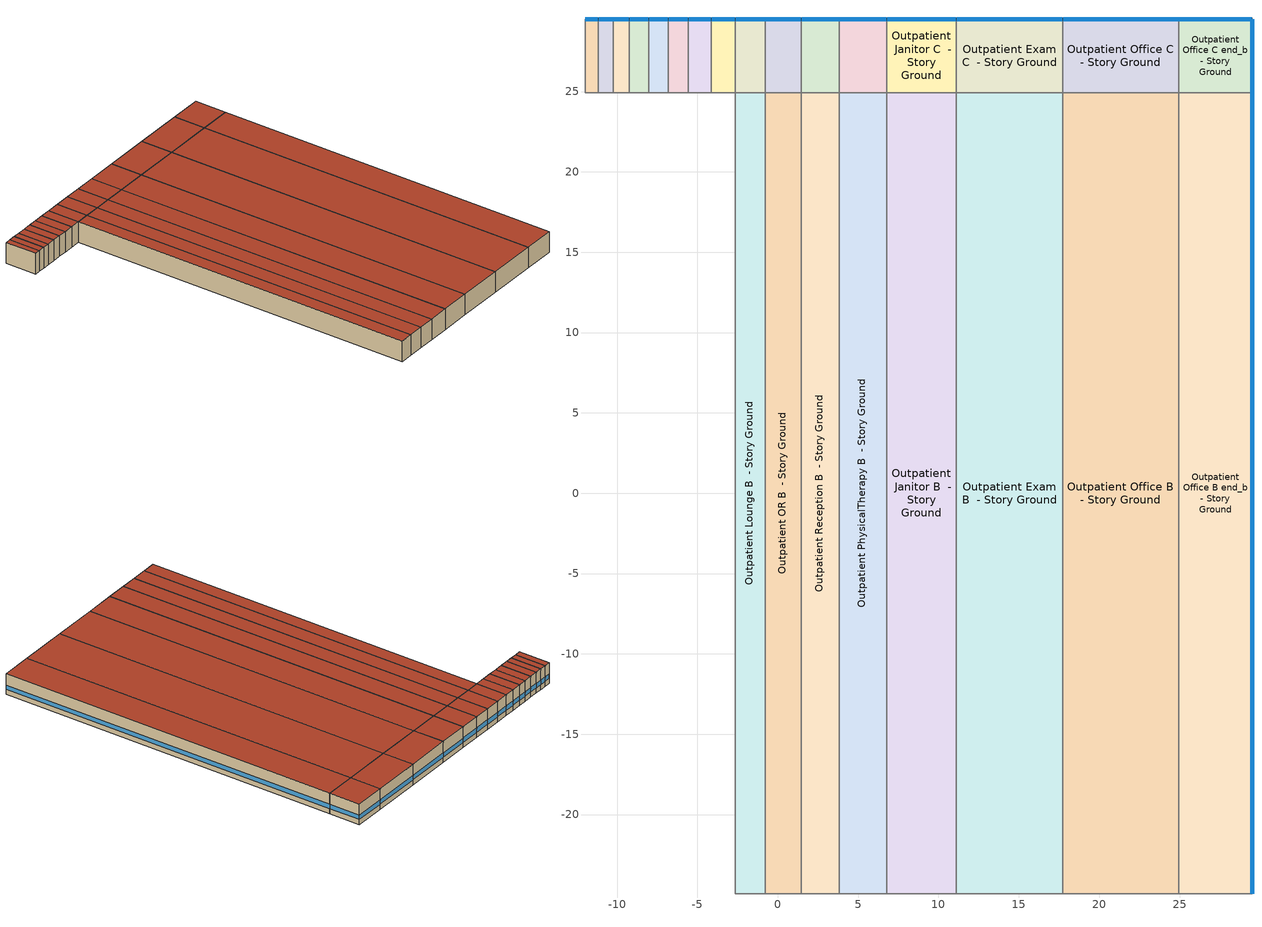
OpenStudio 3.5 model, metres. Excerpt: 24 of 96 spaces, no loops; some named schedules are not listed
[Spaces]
Outpatient PreOp C  - Story Ground
 floor ground (ext-slab): -12,24.94 -12,29.51 -11.17,29.51 -11.17,24.94 z0
 wall outside (Typical Insulated Steel Framed Exterior Wall R-11.24): -11.17,29.51 -12,29.51 z0:3.05
 wall to Outpatient Elec/MechRoom C  - Story Ground: -12,29.51 -12,24.94 z0:3.05
 wall to Outpatient Stair C  - Story Ground: -11.17,24.94 -11.17,29.51 z0:3.05
 wall to Outpatient PreOp B  - Story Ground: -12,24.94 -11.17,24.94 z0:3.05
 window (U 0.59 SHGC 0.36 Simple Glazing Window U-0.59 SHGC 0.36): -11.2,29.51 -11.98,29.51 z0.76:1.41
 roof outside (Typical IEAD Roof R-17.24): -11.17,24.94 -11.17,29.51 -12,29.51 -12,24.94 z3.05
Outpatient Stair C  - Story Ground
 floor ground (ext-slab): -11.17,24.94 -11.17,29.51 -10.23,29.51 -10.23,24.94 z0
 wall outside (Typical Insulated Steel Framed Exterior Wall R-11.24): -10.23,29.51 -11.17,29.51 z0:3.05
 wall to Outpatient Lobby C  - Story Ground: -10.23,24.94 -10.23,29.51 z0:3.05
 wall to Outpatient Stair B  - Story Ground: -11.17,24.94 -10.23,24.94 z0:3.05
 window (U 0.59 SHGC 0.36 Simple Glazing Window U-0.59 SHGC 0.36): -10.26,29.51 -11.15,29.51 z0.76:1.41
 roof outside (Typical IEAD Roof R-17.24): -10.23,24.94 -10.23,29.51 -11.17,29.51 -11.17,24.94 z3.05
Outpatient Lobby C  - Story Ground
 floor ground (ext-slab): -10.23,24.94 -10.23,29.51 -9.25,29.51 -9.25,24.94 z0
 wall outside (Typical Insulated Steel Framed Exterior Wall R-11.24): -9.25,29.51 -10.23,29.51 z0:3.05
 wall to Outpatient NurseStation C  - Story Ground: -9.25,24.94 -9.25,29.51 z0:3.05
 wall to Outpatient Lobby B  - Story Ground: -10.23,24.94 -9.25,24.94 z0:3.05
 window (U 0.59 SHGC 0.36 Simple Glazing Window U-0.59 SHGC 0.36): -9.28,29.51 -10.2,29.51 z0.76:1.4
 roof outside (Typical IEAD Roof R-17.24): -9.25,24.94 -9.25,29.51 -10.23,29.51 -10.23,24.94 z3.05
Outpatient NurseStation C  - Story Ground
 floor ground (ext-slab): -9.25,24.94 -9.25,29.51 -8.03,29.51 -8.03,24.94 z0
 wall outside (Typical Insulated Steel Framed Exterior Wall R-11.24): -8.03,29.51 -9.25,29.51 z0:3.05
 wall to Outpatient LockerRoom C  - Story Ground: -8.03,24.94 -8.03,29.51 z0:3.05
 wall to Outpatient NurseStation B  - Story Ground: -9.25,24.94 -8.03,24.94 z0:3.05
 window (U 0.59 SHGC 0.36 Simple Glazing Window U-0.59 SHGC 0.36): -8.06,29.51 -9.23,29.51 z0.76:1.4
 roof outside (Typical IEAD Roof R-17.24): -8.03,24.94 -8.03,29.51 -9.25,29.51 -9.25,24.94 z3.05
Outpatient LockerRoom C  - Story Ground
 floor ground (ext-slab): -8.03,24.94 -8.03,29.51 -6.81,29.51 -6.81,24.94 z0
 wall outside (Typical Insulated Steel Framed Exterior Wall R-11.24): -6.81,29.51 -8.03,29.51 z0:3.05
 wall to Outpatient Toilet C  - Story Ground: -6.81,24.94 -6.81,29.51 z0:3.05
 wall to Outpatient LockerRoom B  - Story Ground: -8.03,24.94 -6.81,24.94 z0:3.05
 window (U 0.59 SHGC 0.36 Simple Glazing Window U-0.59 SHGC 0.36): -6.84,29.51 -8.01,29.51 z0.76:1.4
 roof outside (Typical IEAD Roof R-17.24): -6.81,24.94 -6.81,29.51 -8.03,29.51 -8.03,24.94 z3.05
Outpatient Toilet C  - Story Ground
 floor ground (ext-slab): -6.81,24.94 -6.81,29.51 -5.57,29.51 -5.57,24.94 z0
 wall outside (Typical Insulated Steel Framed Exterior Wall R-11.24): -5.57,29.51 -6.81,29.51 z0:3.05
 wall to Outpatient Xray C  - Story Ground: -5.57,24.94 -5.57,29.51 z0:3.05
 wall to Outpatient Toilet B  - Story Ground: -6.81,24.94 -5.57,24.94 z0:3.05
 window (U 0.59 SHGC 0.36 Simple Glazing Window U-0.59 SHGC 0.36): -5.59,29.51 -6.79,29.51 z0.76:1.4
 roof outside (Typical IEAD Roof R-17.24): -5.57,24.94 -5.57,29.51 -6.81,29.51 -6.81,24.94 z3.05
Outpatient Xray C  - Story Ground
 floor ground (ext-slab): -5.57,24.94 -5.57,29.51 -4.15,29.51 -4.15,24.94 z0
 wall outside (Typical Insulated Steel Framed Exterior Wall R-11.24): -4.15,29.51 -5.57,29.51 z0:3.05
 wall to Outpatient PACU C  - Story Ground: -4.15,24.94 -4.15,29.51 z0:3.05
 wall to Outpatient Xray B  - Story Ground: -5.57,24.94 -4.15,24.94 z0:3.05
 window (U 0.59 SHGC 0.36 Simple Glazing Window U-0.59 SHGC 0.36): -4.18,29.51 -5.54,29.51 z0.76:1.39
 roof outside (Typical IEAD Roof R-17.24): -4.15,24.94 -4.15,29.51 -5.57,29.51 -5.57,24.94 z3.05
Outpatient PACU C  - Story Ground
 floor ground (ext-slab): -4.15,24.94 -4.15,29.51 -2.66,29.51 -2.66,24.94 z0
 wall outside (Typical Insulated Steel Framed Exterior Wall R-11.24): -2.66,29.51 -4.15,29.51 z0:3.05
 wall to Outpatient Lounge C  - Story Ground: -2.66,24.94 -2.66,29.51 z0:3.05
 wall to Outpatient PACU B  - Story Ground: -4.15,24.94 -2.66,24.94 z0:3.05
 window (U 0.59 SHGC 0.36 Simple Glazing Window U-0.59 SHGC 0.36): -2.68,29.51 -4.13,29.51 z0.76:1.39
 roof outside (Typical IEAD Roof R-17.24): -2.66,24.94 -2.66,29.51 -4.15,29.51 -4.15,24.94 z3.05
Outpatient Lounge B  - Story Ground
 floor ground (ext-slab): -2.66,-24.94 -2.66,24.94 -0.77,24.94 -0.77,-24.94 z0
 wall to Outpatient PACU B  - Story Ground: -2.66,24.94 -2.66,-24.94 z0:3.05
 wall to Outpatient Lounge C  - Story Ground: -0.77,24.94 -2.66,24.94 z0:3.05
 wall to Outpatient OR B  - Story Ground: -0.77,-24.94 -0.77,24.94 z0:3.05
 wall to Outpatient Lounge A  - Story Ground: -2.66,-24.94 -0.77,-24.94 z0:3.05
 roof outside (Typical IEAD Roof R-17.24): -0.77,-24.94 -0.77,24.94 -2.66,24.94 -2.66,-24.94 z3.05
Outpatient Lounge C  - Story Ground
 floor ground (ext-slab): -2.66,24.94 -2.66,29.51 -0.77,29.51 -0.77,24.94 z0
 wall outside (Typical Insulated Steel Framed Exterior Wall R-11.24): -0.77,29.51 -2.66,29.51 z0:3.05
 wall to Outpatient OR C  - Story Ground: -0.77,24.94 -0.77,29.51 z0:3.05
 window (U 0.59 SHGC 0.36 Simple Glazing Window U-0.59 SHGC 0.36): -0.8,29.51 -2.63,29.51 z0.76:1.39
 roof outside (Typical IEAD Roof R-17.24): -0.77,24.94 -0.77,29.51 -2.66,29.51 -2.66,24.94 z3.05
Outpatient OR B  - Story Ground
 floor ground (ext-slab): -0.77,-24.94 -0.77,24.94 1.46,24.94 1.46,-24.94 z0
 wall to Outpatient OR C  - Story Ground: 1.46,24.94 -0.77,24.94 z0:3.05
 wall to Outpatient Reception B  - Story Ground: 1.46,-24.94 1.46,24.94 z0:3.05
 wall to Outpatient OR A  - Story Ground: -0.77,-24.94 1.46,-24.94 z0:3.05
 roof outside (Typical IEAD Roof R-17.24): 1.46,-24.94 1.46,24.94 -0.77,24.94 -0.77,-24.94 z3.05
Outpatient OR C  - Story Ground
 floor ground (ext-slab): -0.77,24.94 -0.77,29.51 1.46,29.51 1.46,24.94 z0
 wall outside (Typical Insulated Steel Framed Exterior Wall R-11.24): 1.46,29.51 -0.77,29.51 z0:3.05
 wall to Outpatient Reception C  - Story Ground: 1.46,24.94 1.46,29.51 z0:3.05
 window (U 0.59 SHGC 0.36 Simple Glazing Window U-0.59 SHGC 0.36): 1.43,29.51 -0.74,29.51 z0.76:1.39
 roof outside (Typical IEAD Roof R-17.24): 1.46,24.94 1.46,29.51 -0.77,29.51 -0.77,24.94 z3.05
Outpatient Reception B  - Story Ground
 floor ground (ext-slab): 1.46,-24.94 1.46,24.94 3.81,24.94 3.81,-24.94 z0
 wall to Outpatient Reception C  - Story Ground: 3.81,24.94 1.46,24.94 z0:3.05
 wall to Outpatient PhysicalTherapy B  - Story Ground: 3.81,-24.94 3.81,24.94 z0:3.05
 wall to Outpatient Reception A  - Story Ground: 1.46,-24.94 3.81,-24.94 z0:3.05
 roof outside (Typical IEAD Roof R-17.24): 3.81,-24.94 3.81,24.94 1.46,24.94 1.46,-24.94 z3.05
Outpatient Reception C  - Story Ground
 floor ground (ext-slab): 1.46,24.94 1.46,29.51 3.81,29.51 3.81,24.94 z0
 wall outside (Typical Insulated Steel Framed Exterior Wall R-11.24): 3.81,29.51 1.46,29.51 z0:3.05
 wall to Outpatient PhysicalTherapy C  - Story Ground: 3.81,24.94 3.81,29.51 z0:3.05
 window (U 0.59 SHGC 0.36 Simple Glazing Window U-0.59 SHGC 0.36): 3.78,29.51 1.48,29.51 z0.76:1.39
 roof outside (Typical IEAD Roof R-17.24): 3.81,24.94 3.81,29.51 1.46,29.51 1.46,24.94 z3.05
Outpatient PhysicalTherapy B  - Story Ground
 floor ground (ext-slab): 3.81,-24.94 3.81,24.94 6.78,24.94 6.78,-24.94 z0
 wall to Outpatient PhysicalTherapy C  - Story Ground: 6.78,24.94 3.81,24.94 z0:3.05
 wall to Outpatient Janitor B  - Story Ground: 6.78,-24.94 6.78,24.94 z0:3.05
 wall to Outpatient PhysicalTherapy A  - Story Ground: 3.81,-24.94 6.78,-24.94 z0:3.05
 roof outside (Typical IEAD Roof R-17.24): 6.78,-24.94 6.78,24.94 3.81,24.94 3.81,-24.94 z3.05
Outpatient PhysicalTherapy C  - Story Ground
 floor ground (ext-slab): 3.81,24.94 3.81,29.51 6.78,29.51 6.78,24.94 z0
 wall outside (Typical Insulated Steel Framed Exterior Wall R-11.24): 6.78,29.51 3.81,29.51 z0:3.05
 wall to Outpatient Janitor C  - Story Ground: 6.78,24.94 6.78,29.51 z0:3.05
 window (U 0.59 SHGC 0.36 Simple Glazing Window U-0.59 SHGC 0.36): 6.76,29.51 3.83,29.51 z0.76:1.38
 roof outside (Typical IEAD Roof R-17.24): 6.78,24.94 6.78,29.51 3.81,29.51 3.81,24.94 z3.05
Outpatient Janitor B  - Story Ground
 floor ground (ext-slab): 6.78,-24.94 6.78,24.94 11.11,24.94 11.11,-24.94 z0
 wall to Outpatient Janitor C  - Story Ground: 11.11,24.94 6.78,24.94 z0:3.05
 wall to Outpatient Exam B  - Story Ground: 11.11,-24.94 11.11,24.94 z0:3.05
 wall to Outpatient Janitor A  - Story Ground: 6.78,-24.94 11.11,-24.94 z0:3.05
 roof outside (Typical IEAD Roof R-17.24): 11.11,-24.94 11.11,24.94 6.78,24.94 6.78,-24.94 z3.05
Outpatient Janitor C  - Story Ground
 floor ground (ext-slab): 6.78,24.94 6.78,29.51 11.11,29.51 11.11,24.94 z0
 wall outside (Typical Insulated Steel Framed Exterior Wall R-11.24): 11.11,29.51 6.78,29.51 z0:3.05
 wall to Outpatient Exam C  - Story Ground: 11.11,24.94 11.11,29.51 z0:3.05
 window (U 0.59 SHGC 0.36 Simple Glazing Window U-0.59 SHGC 0.36): 11.09,29.51 6.81,29.51 z0.76:1.38
 roof outside (Typical IEAD Roof R-17.24): 11.11,24.94 11.11,29.51 6.78,29.51 6.78,24.94 z3.05
Outpatient Exam B  - Story Ground
 floor ground (ext-slab): 11.11,-24.94 11.11,24.94 17.74,24.94 17.74,-24.94 z0
 wall to Outpatient Exam C  - Story Ground: 17.74,24.94 11.11,24.94 z0:3.05
 wall to Outpatient Office B  - Story Ground: 17.74,-24.94 17.74,24.94 z0:3.05
 wall to Outpatient Exam A  - Story Ground: 11.11,-24.94 17.74,-24.94 z0:3.05
 roof outside (Typical IEAD Roof R-17.24): 17.74,-24.94 17.74,24.94 11.11,24.94 11.11,-24.94 z3.05
Outpatient Exam C  - Story Ground
 floor ground (ext-slab): 11.11,24.94 11.11,29.51 17.74,29.51 17.74,24.94 z0
 wall outside (Typical Insulated Steel Framed Exterior Wall R-11.24): 17.74,29.51 11.11,29.51 z0:3.05
 wall to Outpatient Office C  - Story Ground: 17.74,24.94 17.74,29.51 z0:3.05
 window (U 0.59 SHGC 0.36 Simple Glazing Window U-0.59 SHGC 0.36): 17.71,29.51 11.14,29.51 z0.76:1.38
 roof outside (Typical IEAD Roof R-17.24): 17.74,24.94 17.74,29.51 11.11,29.51 11.11,24.94 z3.05
Outpatient Office B  - Story Ground
 floor ground (ext-slab): 17.74,-24.94 17.74,24.94 24.94,24.94 24.94,-24.94 z0
 wall to Outpatient Office C  - Story Ground: 24.94,24.94 17.74,24.94 z0:3.05
 wall to Outpatient Office B end_b - Story Ground: 24.94,-24.94 24.94,24.94 z0:3.05
 wall to Outpatient Office A  - Story Ground: 17.74,-24.94 24.94,-24.94 z0:3.05
 roof outside (Typical IEAD Roof R-17.24): 24.94,-24.94 24.94,24.94 17.74,24.94 17.74,-24.94 z3.05
Outpatient Office C  - Story Ground
 floor ground (ext-slab): 17.74,24.94 17.74,29.51 24.94,29.51 24.94,24.94 z0
 wall outside (Typical Insulated Steel Framed Exterior Wall R-11.24): 24.94,29.51 17.74,29.51 z0:3.05
 wall to Outpatient Office C end_b - Story Ground: 24.94,24.94 24.94,29.51 z0:3.05
 window (U 0.59 SHGC 0.36 Simple Glazing Window U-0.59 SHGC 0.36): 24.91,29.51 17.76,29.51 z0.76:1.38
 roof outside (Typical IEAD Roof R-17.24): 24.94,24.94 24.94,29.51 17.74,29.51 17.74,24.94 z3.05
Outpatient Office B end_b - Story Ground
 floor ground (ext-slab): 24.94,-24.94 24.94,24.94 29.51,24.94 29.51,-24.94 z0
 wall outside (Typical Insulated Steel Framed Exterior Wall R-11.24): 29.51,-24.94 29.51,24.94 z0:3.05
 wall to Outpatient Office C end_b - Story Ground: 29.51,24.94 24.94,24.94 z0:3.05
 wall to Outpatient Office A end_b - Story Ground: 24.94,-24.94 29.51,-24.94 z0:3.05
 window (U 0.59 SHGC 0.36 Simple Glazing Window U-0.59 SHGC 0.36): 29.51,-24.91 29.51,24.91 z0.76:1.37
 roof outside (Typical IEAD Roof R-17.24): 29.51,-24.94 29.51,24.94 24.94,24.94 24.94,-24.94 z3.05
Outpatient Office C end_b - Story Ground
 floor ground (ext-slab): 24.94,24.94 24.94,29.51 29.51,29.51 29.51,24.94 z0
 wall outside (Typical Insulated Steel Framed Exterior Wall R-11.24): 29.51,24.94 29.51,29.51 24.94,29.51 z0:3.05
 window (U 0.59 SHGC 0.36 Simple Glazing Window U-0.59 SHGC 0.36): 29.49,29.51 24.97,29.51 / 29.51,24.97 29.51,29.49 z0.76:1.38
 roof outside (Typical IEAD Roof R-17.24): 29.51,24.94 29.51,29.51 24.94,29.51 24.94,24.94 z3.05
[Site]
Knoxville Municipal: Latitude {deg}=35.82; Longitude {deg}=-83.99; Time Zone {hr}=-5; Elevation {m}=299; Terrain=City
[Site:WaterMainsTemperature]
Calculation Method=Correlation; Annual Average Outdoor Air Temperature {C}=16.1917; Maximum Difference In Monthly Average Outdoor Air Temperatures {deltaC}=20.5
[SizingPeriod:DesignDay] Daily Dry-Bulb Temperature Range {deltaC}=10.3; Barometric Pressure {Pa}=97784; Wind Speed {m/s}=3.2; Wind Direction {deg}=260; Sky Clearness=0; Rain Indicator=No; Snow Indicator=No; Day of Month=21; Month=7; Day Type=SummerDesignDay; Daylight Saving Time Indicator=No; Dry-Bulb Temperature Range Modifier Type=DefaultMultipliers; Solar Model Indicator=ASHRAETau; ASHRAE Clear Sky Optical Depth for Beam Irradiance=0.455; ASHRAE Clear Sky Optical Depth for Diffuse Irradiance=2.134
Name | Maximum Dry-Bulb Temperature {C} | Humidity Condition Type | Wetbulb or DewPoint at Maximum Dry-Bulb {C}
Knoxville Municipal Ann Clg .4% Condns DB=>MWB 1 | 33.9 | Wetbulb | 23.3
Knoxville Municipal Ann Clg .4% Condns WB=>MDB 1 | 31 | Wetbulb | 25.1
Knoxville Municipal Ann Clg 1% Condns DB=>MWB 1 | 32.6 | Wetbulb | 23.1
Knoxville Municipal Ann Clg 2% Condns DP=>MDB 1 | 26.4 | Dewpoint | 22.4
[ClimateZones]
Climate Zone Institution Name 1=ASHRAE; Climate Zone Document Name 1=ANSI/ASHRAE Standard 169; Climate Zone Document Year 1=2006; Climate Zone Value 1=ASHRAE 169-2013-4A; Climate Zone Institution Name 2=CEC; Climate Zone Document Name 2=California Climate Zone Descriptions; Climate Zone Document Year 2=1995
[Building]
ComStock 90.1-2004|Outpatient: North Axis {deg}=270; Default Construction Set=Res ComStock 90.1-2004 - Outpatient - ASHRAE 169-2013-4A; Default Schedule Set=Building Default Schedule Set; Standards Building Type=Outpatient
[Site:GroundTemperature:BuildingSurface]
20.15, 20.07, 20.18, 20.33, 20.5, 21.55, 21.82, 21.91, 21.85, 20.84, 20.51, 20.3
[DefaultConstructionSet]
Res ComStock 90.1-2004 - Outpatient - ASHRAE 169-2013-4A: Default Exterior Surface Constructions=Default Surface Constructions 1; Default Interior Surface Constructions=Default Surface Constructions 2; Default Ground Contact Surface Constructions=Default Surface Constructions 3; Default Exterior SubSurface Constructions=Default Sub Surface Constructions 1; Default Interior SubSurface Constructions=Default Sub Surface Constructions 2; Interior Partition Construction=Typical Interior Partition
[DefaultSurfaceConstructions]
Name | Floor Construction | Wall Construction | Roof Ceiling Construction
Default Surface Constructions 1 | Typical Insulated Exterior Mass Floor R-9.35 | Typical Insulated Steel Framed Exterior Wall R-8.06 | Typical IEAD Roof R-15.87
Default Surface Constructions 2 | Typical Interior Floor | Typical Interior Wall | Typical Interior Ceiling
Default Surface Constructions 3 | Typical Insulated Carpeted 6in Slab Floor | Typical Insulated Basement Mass Wall
[Construction]
Typical Insulated Exterior Mass Floor R-9.35: Typical Insulation R-6.78, 4 in. Normalweight Concrete Floor, Typical Carpet Pad
Typical Insulated Steel Framed Exterior Wall R-8.06: 25mm Stucco, 5/8 in. Gypsum Board, Typical Insulation R-5.89, 5/8 in. Gypsum Board
Typical IEAD Roof R-15.87: Roof Membrane, Typical Insulation R-14.76, Metal Roof Surface
Typical Interior Floor: 100mm Normalweight concrete floor, CP02 CARPET PAD
Typical Interior Wall: G01 13mm gypsum board, G01 13mm gypsum board
Typical Interior Ceiling: CP02 CARPET PAD, 100mm Normalweight concrete floor
Typical Insulated Carpeted 6in Slab Floor: 6 in. Normalweight Concrete Floor, Typical Carpet Pad
Typical Insulated Basement Mass Wall: 8 in. Concrete Block Basement Wall
U 0.57 SHGC 0.39 Dbl Ref-D Clr 6mm/6mm Air: REF D CLEAR 6MM, AIR 6MM, CLEAR 6MM
Typical Insulated Metal Door R-1.43: F08 Metal surface, Typical Insulation R-0.58
Typical Overhead Door R-0.86: Typical Insulation R-0.01
U 1.17 SHGC 0.49 Simple Glazing Skylight U-1.17 SHGC 0.39: U 1.17 SHGC 0.49 Simple Glazing U-1.17 SHGC 0.39
Typical Interior Window: Clear 3mm
Typical Interior Door; Typical Interior Partition: G05 25mm wood
InteriorFurnishings: Std Wood 6inch
ext-slab: 6 in. Normalweight Concrete Floor
Typical IEAD Roof R-17.24: Roof Membrane, Typical Insulation R-16.12, Metal Roof Surface
Typical Insulated Steel Framed Exterior Wall R-11.24: 25mm Stucco, 5/8 in. Gypsum Board, Typical Insulation R-9.06, 5/8 in. Gypsum Board
U 0.59 SHGC 0.36 Simple Glazing Window U-0.59 SHGC 0.36: U 0.59 SHGC 0.36 Simple Glazing U-1.18 SHGC 0.36
[Material:NoMass] Roughness=Smooth; Thermal Absorptance=0.9; Solar Absorptance=0.7
Name | Thermal Resistance {m2-K/W} | Visible Absorptance
Typical Insulation R-6.78 | 1.19347 | 0.7
Typical Carpet Pad; CP02 CARPET PAD | 0.21648 | 0.8
Typical Insulation R-5.89 | 1.03652 | 0.7
Typical Insulation R-14.76 | 2.59864 | 0.7
Typical Insulation R-0.58 | 0.101875 | 0.7
Typical Insulation R-0.01 | 0.001 | 0.7
Typical Insulation R-16.12 | 2.83962 | 0.7
Typical Insulation R-9.06 | 1.59504 | 0.7
[Material]
Name | Roughness | Thickness {m} | Conductivity {W/m-K} | Density {kg/m3} | Specific Heat {J/kg-K} | Thermal Absorptance | Solar Absorptance | Visible Absorptance
4 in. Normalweight Concrete Floor | MediumRough | 0.1016 | 2.31 | 2322 | 832 | 0.9 | 0.7 | 0.7
25mm Stucco | Smooth | 0.0254 | 0.72 | 1856 | 840 | 0.9 | 0.7 | 0.7
5/8 in. Gypsum Board | MediumSmooth | 0.0159 | 0.16 | 800 | 1090 | 0.9 | 0.7 | 0.7
Roof Membrane | VeryRough | 0.0095 | 0.16 | 1121.29 | 1460 | 0.9 | 0.7 | 0.7
Metal Roof Surface; F08 Metal surface | Smooth | 0.0008 | 45.28 | 7824 | 500 | 0.9 | 0.7 | 0.7
100mm Normalweight concrete floor | MediumRough | 0.1016 | 2.31045 | 2322 | 832.557 |  | 0 | 0
G01 13mm gypsum board | Smooth | 0.0127 | 0.160031 | 800.001 | 1090.73 | 0.9 | 0.7 | 0.5
6 in. Normalweight Concrete Floor | MediumRough | 0.1524 | 2.31 | 2322 | 832 | 0.9 | 0.7 | 0.7
8 in. Concrete Block Basement Wall | MediumRough | 0.2032 | 1.326 | 1842 | 912 | 0.9 | 0.7 | 0.7
G05 25mm wood | MediumSmooth | 0.0254 | 0.15 | 608 | 1630 | 0.9 | 0.5 | 0.5
Std Wood 6inch | MediumSmooth | 0.15 | 0.12 | 540 | 1210 | 0.9 | 0.7 | 0.7
[DefaultSubSurfaceConstructions]
Name | Fixed Window Construction | Operable Window Construction | Door Construction | Glass Door Construction | Overhead Door Construction | Skylight Construction | Tubular Daylight Dome Construction | Tubular Daylight Diffuser Construction
Default Sub Surface Constructions 1 | U 0.57 SHGC 0.39 Dbl Ref-D Clr 6mm/6mm Air | U 0.57 SHGC 0.39 Dbl Ref-D Clr 6mm/6mm Air | Typical Insulated Metal Door R-1.43 | U 0.57 SHGC 0.39 Dbl Ref-D Clr 6mm/6mm Air | Typical Overhead Door R-0.86 | U 1.17 SHGC 0.49 Simple Glazing Skylight U-1.17 SHGC 0.39 | Typical Interior Window | Typical Interior Window
Default Sub Surface Constructions 2 | Typical Interior Window | Typical Interior Window | Typical Interior Door
[WindowMaterial:Glazing] Optical Data Type=SpectralAverage; Infrared Transmittance at Normal Incidence=0; Front Side Infrared Hemispherical Emissivity=0.84; Conductivity {W/m-K}=0.9; Dirt Correction Factor for Solar and Visible Transmittance=1; Solar Diffusing=No
Name | Thickness {m} | Solar Transmittance at Normal Incidence | Front Side Solar Reflectance at Normal Incidence | Back Side Solar Reflectance at Normal Incidence | Visible Transmittance at Normal Incidence | Front Side Visible Reflectance at Normal Incidence | Back Side Visible Reflectance at Normal Incidence | Back Side Infrared Hemispherical Emissivity
REF D CLEAR 6MM | 0.006 | 0.429 | 0.308 | 0.379 | 0.334 | 0.453 | 0.505 | 0.82
CLEAR 6MM | 0.006 | 0.775 | 0.071 | 0.071 | 0.881 | 0.08 | 0.08 | 0.84
Clear 3mm | 0.003 | 0.837 | 0.075 | 0.075 | 0.898 | 0.081 | 0.081 | 0.84
[WindowMaterial:Gas]
AIR 6MM: Gas Type=Air; Thickness {m}=0.0063
[WindowMaterial:SimpleGlazingSystem]
Name | U-Factor {W/m2-K} | Solar Heat Gain Coefficient | Visible Transmittance
U 1.17 SHGC 0.49 Simple Glazing U-1.17 SHGC 0.39 | 6.64357 | 0.39 | 0.38
U 0.59 SHGC 0.36 Simple Glazing U-1.18 SHGC 0.36 | 6.72051 | 0.36 | 0.27
[SpaceType] Standards Building Type=Outpatient
Name | Default Schedule Set | Design Specification Outdoor Air Object | Standards Space Type
Outpatient Exam - ComStock 90.1-2004 | Outpatient Exam Schedule Set | Outpatient Exam Ventilation | Exam
Outpatient Janitor - ComStock 90.1-2004 | Outpatient Janitor Schedule Set | Outpatient Janitor Ventilation | Janitor
Outpatient Lobby - ComStock 90.1-2004 | Outpatient Lobby Schedule Set | Outpatient Lobby Ventilation | Lobby
Outpatient LockerRoom - ComStock 90.1-2004 | Outpatient LockerRoom Schedule Set | Outpatient LockerRoom Ventilation | LockerRoom
Outpatient Lounge - ComStock 90.1-2004 | Outpatient Lounge Schedule Set | Outpatient Lounge Ventilation | Lounge
Outpatient NurseStation - ComStock 90.1-2004 | Outpatient NurseStation Schedule Set | Outpatient NurseStation Ventilation | NurseStation
Outpatient Office - ComStock 90.1-2004 | Outpatient Office Schedule Set | Outpatient Office Ventilation | Office
Outpatient OR - ComStock 90.1-2004 | Outpatient OR Schedule Set | Outpatient OR Ventilation | OR
Outpatient PACU - ComStock 90.1-2004 | Outpatient PACU Schedule Set | Outpatient PACU Ventilation | PACU
Outpatient PhysicalTherapy - ComStock 90.1-2004 | Outpatient PhysicalTherapy Schedule Set | Outpatient PhysicalTherapy Ventilation | PhysicalTherapy
Outpatient PreOp - ComStock 90.1-2004 | Outpatient PreOp Schedule Set | Outpatient PreOp Ventilation | PreOp
Outpatient Reception - ComStock 90.1-2004 | Outpatient Reception Schedule Set | Outpatient Reception Ventilation | Reception
Outpatient Stair - ComStock 90.1-2004 | Outpatient Stair Schedule Set | Outpatient Stair Ventilation | Stair
Outpatient Toilet - ComStock 90.1-2004 | Outpatient Toilet Schedule Set | Outpatient Toilet Ventilation | Toilet
Outpatient Xray - ComStock 90.1-2004 | Outpatient Xray Schedule Set | Outpatient Xray Ventilation | Xray
[BuildingStory]
Story Ground: Nominal Z Coordinate {m}=0; Nominal Floor to Floor Height {m}=3.048
[Space] Building Story=Story Ground
Name | Space Type | Thermal Zone
Outpatient PreOp C  - Story Ground | Outpatient PreOp - ComStock 90.1-2004 | Zone Outpatient PreOp C  - Story Ground
Outpatient Stair C  - Story Ground | Outpatient Stair - ComStock 90.1-2004 | Zone Outpatient Stair C  - Story Ground
Outpatient Lobby C  - Story Ground | Outpatient Lobby - ComStock 90.1-2004 | Zone Outpatient Lobby C  - Story Ground
Outpatient NurseStation C  - Story Ground | Outpatient NurseStation - ComStock 90.1-2004 | Zone Outpatient NurseStation C  - Story Ground
Outpatient LockerRoom C  - Story Ground | Outpatient LockerRoom - ComStock 90.1-2004 | Zone Outpatient LockerRoom C  - Story Ground
Outpatient Toilet C  - Story Ground | Outpatient Toilet - ComStock 90.1-2004 | Zone Outpatient Toilet C  - Story Ground
Outpatient Xray C  - Story Ground | Outpatient Xray - ComStock 90.1-2004 | Zone Outpatient Xray C  - Story Ground
Outpatient PACU C  - Story Ground | Outpatient PACU - ComStock 90.1-2004 | Zone Outpatient PACU C  - Story Ground
Outpatient Lounge B  - Story Ground | Outpatient Lounge - ComStock 90.1-2004 | Zone Outpatient Lounge B  - Story Ground
Outpatient Lounge C  - Story Ground | Outpatient Lounge - ComStock 90.1-2004 | Zone Outpatient Lounge C  - Story Ground
Outpatient OR B  - Story Ground | Outpatient OR - ComStock 90.1-2004 | Zone Outpatient OR B  - Story Ground
Outpatient OR C  - Story Ground | Outpatient OR - ComStock 90.1-2004 | Zone Outpatient OR C  - Story Ground
Outpatient Reception B  - Story Ground | Outpatient Reception - ComStock 90.1-2004 | Zone Outpatient Reception B  - Story Ground
Outpatient Reception C  - Story Ground | Outpatient Reception - ComStock 90.1-2004 | Zone Outpatient Reception C  - Story Ground
Outpatient PhysicalTherapy B  - Story Ground | Outpatient PhysicalTherapy - ComStock 90.1-2004 | Zone Outpatient PhysicalTherapy B  - Story Ground
Outpatient PhysicalTherapy C  - Story Ground | Outpatient PhysicalTherapy - ComStock 90.1-2004 | Zone Outpatient PhysicalTherapy C  - Story Ground
Outpatient Janitor B  - Story Ground | Outpatient Janitor - ComStock 90.1-2004 | Zone Outpatient Janitor B  - Story Ground
Outpatient Janitor C  - Story Ground | Outpatient Janitor - ComStock 90.1-2004 | Zone Outpatient Janitor C  - Story Ground
Outpatient Exam B  - Story Ground | Outpatient Exam - ComStock 90.1-2004 | Zone Outpatient Exam B  - Story Ground
Outpatient Exam C  - Story Ground | Outpatient Exam - ComStock 90.1-2004 | Zone Outpatient Exam C  - Story Ground
Outpatient Office B  - Story Ground | Outpatient Office - ComStock 90.1-2004 | Zone Outpatient Office B  - Story Ground
Outpatient Office C  - Story Ground | Outpatient Office - ComStock 90.1-2004 | Zone Outpatient Office C  - Story Ground
Outpatient Office B end_b - Story Ground | Outpatient Office - ComStock 90.1-2004 | Zone Outpatient Office B end_b - Story Ground
Outpatient Office C end_b - Story Ground | Outpatient Office - ComStock 90.1-2004 | Zone Outpatient Office C end_b - Story Ground
[ThermalZone] Multiplier=1; Use Ideal Air Loads=No
Name | Thermostat
Zone Outpatient PreOp C  - Story Ground | Outpatient PreOp - ComStock 90.1-2004 Thermostat
Zone Outpatient Stair C  - Story Ground | Outpatient Stair - ComStock 90.1-2004 Thermostat
Zone Outpatient Lobby C  - Story Ground | Outpatient Lobby - ComStock 90.1-2004 Thermostat 1
Zone Outpatient NurseStation C  - Story Ground | Outpatient NurseStation - ComStock 90.1-2004 Thermostat
Zone Outpatient LockerRoom C  - Story Ground | Outpatient LockerRoom - ComStock 90.1-2004 Thermostat 1
Zone Outpatient Toilet C  - Story Ground | Outpatient Toilet - ComStock 90.1-2004 Thermostat 1
Zone Outpatient Xray C  - Story Ground | Outpatient Xray - ComStock 90.1-2004 Thermostat 1
Zone Outpatient PACU C  - Story Ground | Outpatient PACU - ComStock 90.1-2004 Thermostat
Zone Outpatient Lounge B  - Story Ground | Outpatient Lounge - ComStock 90.1-2004 Thermostat
Zone Outpatient Lounge C  - Story Ground | Outpatient Lounge - ComStock 90.1-2004 Thermostat 1
Zone Outpatient OR B  - Story Ground | Outpatient OR - ComStock 90.1-2004 Thermostat 1
Zone Outpatient OR C  - Story Ground | Outpatient OR - ComStock 90.1-2004 Thermostat
Zone Outpatient Reception B  - Story Ground | Outpatient Reception - ComStock 90.1-2004 Thermostat 1
Zone Outpatient Reception C  - Story Ground | Outpatient Reception - ComStock 90.1-2004 Thermostat
Zone Outpatient PhysicalTherapy B  - Story Ground | Outpatient PhysicalTherapy - ComStock 90.1-2004 Thermostat 1
Zone Outpatient PhysicalTherapy C  - Story Ground | Outpatient PhysicalTherapy - ComStock 90.1-2004 Thermostat
Zone Outpatient Janitor B  - Story Ground | Outpatient Janitor - ComStock 90.1-2004 Thermostat 1
Zone Outpatient Janitor C  - Story Ground | Outpatient Janitor - ComStock 90.1-2004 Thermostat 2
Zone Outpatient Exam B  - Story Ground | Outpatient Exam - ComStock 90.1-2004 Thermostat
Zone Outpatient Exam C  - Story Ground | Outpatient Exam - ComStock 90.1-2004 Thermostat 1
Zone Outpatient Office B  - Story Ground | Outpatient Office - ComStock 90.1-2004 Thermostat 2
Zone Outpatient Office C  - Story Ground | Outpatient Office - ComStock 90.1-2004 Thermostat 5
Zone Outpatient Office B end_b - Story Ground | Outpatient Office - ComStock 90.1-2004 Thermostat 1
Zone Outpatient Office C end_b - Story Ground | Outpatient Office - ComStock 90.1-2004 Thermostat 3
[People:Definition] Number of People Calculation Method=People/Area; Fraction Radiant=0.3
Name | People per Space Floor Area {person/m2}
Outpatient Xray People Definition; Outpatient Exam People Definition; Outpatient OR People Definition; Outpatient PhysicalTherapy People Definition; Outpatient NurseStation People Definition; Outpatient PACU People Definition | 0.215493
Outpatient PreOp People Definition; Outpatient Lobby People Definition | 0.107639
Outpatient Reception People Definition | 0.322594
Outpatient LockerRoom People Definition; Outpatient Lounge People Definition | 0.161566
Outpatient Office People Definition | 0.0538196
[People] Work Efficiency Schedule=Work Efficiency Schedule; Clothing Insulation Schedule=Clothing Schedule; Air Velocity Schedule=Air Velocity Schedule; Multiplier=1
Name | People Definition | Space or SpaceType
Outpatient Xray People | Outpatient Xray People Definition | Outpatient Xray - ComStock 90.1-2004
Outpatient PreOp People | Outpatient PreOp People Definition | Outpatient PreOp - ComStock 90.1-2004
Outpatient Exam People | Outpatient Exam People Definition | Outpatient Exam - ComStock 90.1-2004
Outpatient OR People | Outpatient OR People Definition | Outpatient OR - ComStock 90.1-2004
Outpatient PhysicalTherapy People | Outpatient PhysicalTherapy People Definition | Outpatient PhysicalTherapy - ComStock 90.1-2004
Outpatient Reception People | Outpatient Reception People Definition | Outpatient Reception - ComStock 90.1-2004
Outpatient LockerRoom People | Outpatient LockerRoom People Definition | Outpatient LockerRoom - ComStock 90.1-2004
Outpatient Lobby People | Outpatient Lobby People Definition | Outpatient Lobby - ComStock 90.1-2004
Outpatient NurseStation People | Outpatient NurseStation People Definition | Outpatient NurseStation - ComStock 90.1-2004
Outpatient Lounge People | Outpatient Lounge People Definition | Outpatient Lounge - ComStock 90.1-2004
Outpatient PACU People | Outpatient PACU People Definition | Outpatient PACU - ComStock 90.1-2004
Outpatient Office People | Outpatient Office People Definition | Outpatient Office - ComStock 90.1-2004
[Lights:Definition] Design Level Calculation Method=Watts/Area; Fraction Radiant=0.7; Fraction Visible=0.2; Return Air Fraction=0
Name | Watts per Space Floor Area {W/m2}
Outpatient Xray Lights Definition | 4.30556
Outpatient Toilet Lights Definition; Outpatient PhysicalTherapy Lights Definition; Outpatient Janitor Lights Definition | 9.68752
Outpatient Stair Lights Definition; Outpatient NurseStation Lights Definition | 10.7639
Outpatient PreOp Lights Definition | 7.53474
Outpatient Exam Lights Definition | 16.1459
Outpatient OR Lights Definition | 23.6806
Outpatient Reception Lights Definition; Outpatient Lobby Lights Definition | 13.9931
Outpatient LockerRoom Lights Definition; Outpatient Lounge Lights Definition; Outpatient PACU Lights Definition | 8.61113
Outpatient Office Lights Definition | 11.8403
[Lights] Fraction Replaceable=1
Name | Lights Definition | Space or SpaceType
Outpatient Xray Lights | Outpatient Xray Lights Definition | Outpatient Xray - ComStock 90.1-2004
Outpatient Toilet Lights | Outpatient Toilet Lights Definition | Outpatient Toilet - ComStock 90.1-2004
Outpatient Stair Lights | Outpatient Stair Lights Definition | Outpatient Stair - ComStock 90.1-2004
Outpatient PreOp Lights | Outpatient PreOp Lights Definition | Outpatient PreOp - ComStock 90.1-2004
Outpatient Exam Lights | Outpatient Exam Lights Definition | Outpatient Exam - ComStock 90.1-2004
Outpatient OR Lights | Outpatient OR Lights Definition | Outpatient OR - ComStock 90.1-2004
Outpatient PhysicalTherapy Lights | Outpatient PhysicalTherapy Lights Definition | Outpatient PhysicalTherapy - ComStock 90.1-2004
Outpatient Reception Lights | Outpatient Reception Lights Definition | Outpatient Reception - ComStock 90.1-2004
Outpatient LockerRoom Lights | Outpatient LockerRoom Lights Definition | Outpatient LockerRoom - ComStock 90.1-2004
Outpatient Janitor Lights | Outpatient Janitor Lights Definition | Outpatient Janitor - ComStock 90.1-2004
Outpatient Lobby Lights | Outpatient Lobby Lights Definition | Outpatient Lobby - ComStock 90.1-2004
Outpatient NurseStation Lights | Outpatient NurseStation Lights Definition | Outpatient NurseStation - ComStock 90.1-2004
Outpatient Lounge Lights | Outpatient Lounge Lights Definition | Outpatient Lounge - ComStock 90.1-2004
Outpatient PACU Lights | Outpatient PACU Lights Definition | Outpatient PACU - ComStock 90.1-2004
Outpatient Office Lights | Outpatient Office Lights Definition | Outpatient Office - ComStock 90.1-2004
[ElectricEquipment:Definition] Design Level Calculation Method=Watts/Area; Fraction Latent=0
Name | Watts per Space Floor Area {W/m2} | Fraction Radiant | Fraction Lost
Outpatient Xray Elec Equip Definition | 13.9931 | 0.5 | 0
Outpatient Toilet Elec Equip Definition | 7.53474 | 0.3 | 0.7
Outpatient Stair Elec Equip Definition | 4.30556 | 0.5 | 0
Outpatient PreOp Elec Equip Definition; Outpatient NurseStation Elec Equip Definition | 21.5278 | 0.5 | 0
Outpatient Exam Elec Equip Definition; Outpatient Reception Elec Equip Definition; Outpatient Lobby Elec Equip Definition; Outpatient Office Elec Equip Definition | 11.8403 | 0.5 | 0
Outpatient OR Elec Equip Definition | 43.0556 | 0.5 | 0
Outpatient PhysicalTherapy Elec Equip Definition | 16.1459 | 0.5 | 0
Outpatient LockerRoom Elec Equip Definition; Outpatient Lounge Elec Equip Definition; Outpatient PACU Elec Equip Definition | 32.2917 | 0.5 | 0
Outpatient Janitor Elec Equip Definition | 1.07639 | 0.3 | 0.7
[ElectricEquipment]
Name | Electric Equipment Definition | Space or SpaceType
Outpatient Xray Elec Equip | Outpatient Xray Elec Equip Definition | Outpatient Xray - ComStock 90.1-2004
Outpatient Toilet Elec Equip | Outpatient Toilet Elec Equip Definition | Outpatient Toilet - ComStock 90.1-2004
Outpatient Stair Elec Equip | Outpatient Stair Elec Equip Definition | Outpatient Stair - ComStock 90.1-2004
Outpatient PreOp Elec Equip | Outpatient PreOp Elec Equip Definition | Outpatient PreOp - ComStock 90.1-2004
Outpatient Exam Elec Equip | Outpatient Exam Elec Equip Definition | Outpatient Exam - ComStock 90.1-2004
Outpatient OR Elec Equip | Outpatient OR Elec Equip Definition | Outpatient OR - ComStock 90.1-2004
Outpatient PhysicalTherapy Elec Equip | Outpatient PhysicalTherapy Elec Equip Definition | Outpatient PhysicalTherapy - ComStock 90.1-2004
Outpatient Reception Elec Equip | Outpatient Reception Elec Equip Definition | Outpatient Reception - ComStock 90.1-2004
Outpatient LockerRoom Elec Equip | Outpatient LockerRoom Elec Equip Definition | Outpatient LockerRoom - ComStock 90.1-2004
Outpatient Janitor Elec Equip | Outpatient Janitor Elec Equip Definition | Outpatient Janitor - ComStock 90.1-2004
Outpatient Lobby Elec Equip | Outpatient Lobby Elec Equip Definition | Outpatient Lobby - ComStock 90.1-2004
Outpatient NurseStation Elec Equip | Outpatient NurseStation Elec Equip Definition | Outpatient NurseStation - ComStock 90.1-2004
Outpatient Lounge Elec Equip | Outpatient Lounge Elec Equip Definition | Outpatient Lounge - ComStock 90.1-2004
Outpatient PACU Elec Equip | Outpatient PACU Elec Equip Definition | Outpatient PACU - ComStock 90.1-2004
Outpatient Office Elec Equip | Outpatient Office Elec Equip Definition | Outpatient Office - ComStock 90.1-2004
[DesignSpecification:OutdoorAir] Outdoor Air Flow per Person {m3/s-person}=0; Outdoor Air Flow Rate {m3/s}=0; Outdoor Air Flow Air Changes per Hour {1/hr}=0
Name | Outdoor Air Method | Outdoor Air Flow per Floor Area {m3/s-m2}
Outpatient Xray Ventilation; Outpatient Exam Ventilation | Sum | 0.001524
Outpatient Toilet Ventilation |  | 0
Outpatient Stair Ventilation | Sum | 0.000254
Outpatient PreOp Ventilation | Sum | 0.00296164
Outpatient OR Ventilation | Sum | 0.00559105
Outpatient PhysicalTherapy Ventilation; Outpatient NurseStation Ventilation | Sum | 0.0023876
Outpatient Reception Ventilation | Sum | 0.00228371
Outpatient LockerRoom Ventilation; Outpatient Lounge Ventilation | Sum | 0.00114376
Outpatient Janitor Ventilation; Outpatient Lobby Ventilation | Sum | 0.000762
Outpatient PACU Ventilation | Sum | 0.00321615
Outpatient Office Ventilation | Sum | 0.000508
[DefaultScheduleSet]
Name | Number of People Schedule | People Activity Level Schedule | Lighting Schedule | Electric Equipment Schedule | Infiltration Schedule | Gas Equipment Schedule | Hours of Operation Schedule
Outpatient Xray Schedule Set; Outpatient PreOp Schedule Set; Outpatient Exam Schedule Set; Outpatient PhysicalTherapy Schedule Set; Outpatient PACU Schedule Set | OutPatientHealthCare BLDG_OCC_SCH | OutPatientHealthCare ACTIVITY_SCH | OutPatientHealthCare BLDG_LIGHT_EXAM_SCH | OutPatientHealthCare BLDG_EQUIP_SCH_BASE | OutPatientHealthCare INFIL_SCH
Outpatient Toilet Schedule Set; Outpatient Reception Schedule Set; Outpatient LockerRoom Schedule Set; Outpatient Lobby Schedule Set; Outpatient NurseStation Schedule Set; Outpatient Lounge Schedule Set | OutPatientHealthCare BLDG_OCC_SCH | OutPatientHealthCare ACTIVITY_SCH | OutPatientHealthCare BLDG_LIGHT_SCH | OutPatientHealthCare BLDG_EQUIP_SCH_BASE | OutPatientHealthCare INFIL_SCH
Outpatient Stair Schedule Set | OutPatientHealthCare BLDG_OCC_SCH | OutPatientHealthCare ACTIVITY_SCH | OutPatientHealthCare BLDG_LIGHT_CORRIDOR_SCH | OutPatientHealthCare BLDG_EQUIP_SCH_BASE | OutPatientHealthCare INFIL_SCH
Outpatient OR Schedule Set | OutPatientHealthCare BLDG_OCC_SCH | OutPatientHealthCare ACTIVITY_SCH | OutPatientHealthCare BLDG_LIGHT_EXAM_SCH | OutPatientHealthCare BLDG_EQUIP_SCH_BASE | OutPatientHealthCare INFIL_SCH | OutPatientHealthCare BLDG_EQUIP_SCH
Outpatient Janitor Schedule Set | OutPatientHealthCare BLDG_OCC_SCH | OutPatientHealthCare ACTIVITY_SCH | OutPatientHealthCare BLDG_LIGHT_STORAGE_SCH | OutPatientHealthCare BLDG_EQUIP_SCH_BASE | OutPatientHealthCare INFIL_SCH
Outpatient Office Schedule Set | OutPatientHealthCare BLDG_OCC_SCH | OutPatientHealthCare ACTIVITY_SCH | OutPatientHealthCare BLDG_LIGHT_OFFICE_SCH | OutPatientHealthCare BLDG_EQUIP_SCH_BASE | OutPatientHealthCare INFIL_SCH
Building Default Schedule Set |  |  |  |  |  |  | Building Hours of Operation NonResidential
[GasEquipment:Definition]
Outpatient OR Gas Equip Definition: Design Level Calculation Method=Watts/Area; Watts per Space Floor Area {W/m2}=75.3001; Fraction Latent=0; Fraction Radiant=0; Fraction Lost=0.5
[GasEquipment]
Outpatient OR Gas Equip: Gas Equipment Definition=Outpatient OR Gas Equip Definition; Space or SpaceType=Outpatient OR - ComStock 90.1-2004
[SpaceInfiltration:DesignFlowRate] Schedule=Always On Discrete; Design Flow Rate Calculation Method=Flow/ExteriorArea; Constant Term Coefficient=0; Temperature Term Coefficient=0; Velocity Term Coefficient=0.224; Velocity Squared Term Coefficient=0
Name | Space or SpaceType | Flow per Exterior Surface Area {m3/s-m2}
Outpatient Exam C  - Story Ground Infiltration | Outpatient Exam C  - Story Ground | 0.000410093
Outpatient Janitor C  - Story Ground Infiltration | Outpatient Janitor C  - Story Ground | 0.000410093
Outpatient Lobby C  - Story Ground Infiltration | Outpatient Lobby C  - Story Ground | 0.000410093
Outpatient LockerRoom C  - Story Ground Infiltration | Outpatient LockerRoom C  - Story Ground | 0.000410093
Outpatient Lounge C  - Story Ground Infiltration | Outpatient Lounge C  - Story Ground | 0.000410093
Outpatient NurseStation C  - Story Ground Infiltration | Outpatient NurseStation C  - Story Ground | 0.000410093
Outpatient Office B end_b - Story Ground Infiltration | Outpatient Office B end_b - Story Ground | 0.000410093
Outpatient Office C  - Story Ground Infiltration | Outpatient Office C  - Story Ground | 0.000410093
Outpatient Office C end_b - Story Ground Infiltration | Outpatient Office C end_b - Story Ground | 0.000585847
Outpatient OR C  - Story Ground Infiltration | Outpatient OR C  - Story Ground | 0.000410093
Outpatient PACU C  - Story Ground Infiltration | Outpatient PACU C  - Story Ground | 0.000410093
Outpatient PhysicalTherapy C  - Story Ground Infiltration | Outpatient PhysicalTherapy C  - Story Ground | 0.000410093
Outpatient PreOp C  - Story Ground Infiltration | Outpatient PreOp C  - Story Ground | 0.000410093
Outpatient Reception C  - Story Ground Infiltration | Outpatient Reception C  - Story Ground | 0.000410093
Outpatient Stair C  - Story Ground Infiltration | Outpatient Stair C  - Story Ground | 0.000410093
Outpatient Toilet C  - Story Ground Infiltration | Outpatient Toilet C  - Story Ground | 0.000410093
Outpatient Xray C  - Story Ground Infiltration | Outpatient Xray C  - Story Ground | 0.000410093
[Exterior:Lights:Definition]
Name | Design Level {W}
Parking Areas and Drives Def (W/ft^2) | 0.18
Building Facades Def (W/ft^2) | 0.25
Main Entries Def (W/ft) | 30
Other Doors Def (W/ft) | 25
[Exterior:Lights] Control Option=AstronomicalClock
Name | Exterior Lights Definition | Schedule | Multiplier
Parking Areas and Drives | Parking Areas and Drives Def (W/ft^2) | Always On Discrete | 75937.5
Building Facades | Building Facades Def (W/ft^2) | Schedule Ruleset 1 | 7745.97
Main Entries | Main Entries Def (W/ft) | Always On Discrete | 30
Other Doors | Other Doors Def (W/ft) | Always On Discrete | 77.85
[ThermostatSetpoint:DualSetpoint]
Name | Heating Setpoint Temperature Schedule | Cooling Setpoint Temperature Schedule
Outpatient Xray - ComStock 90.1-2004 Thermostat 1; Outpatient Toilet - ComStock 90.1-2004 Thermostat 1; Outpatient Stair - ComStock 90.1-2004 Thermostat; Outpatient PreOp - ComStock 90.1-2004 Thermostat; Outpatient Exam - ComStock 90.1-2004 Thermostat; Outpatient Exam - ComStock 90.1-2004 Thermostat 1; Outpatient PhysicalTherapy - ComStock 90.1-2004 Thermostat; Outpatient PhysicalTherapy - ComStock 90.1-2004 Thermostat 1; Outpatient Reception - ComStock 90.1-2004 Thermostat; Outpatient Reception - ComStock 90.1-2004 Thermostat 1; Outpatient LockerRoom - ComStock 90.1-2004 Thermostat 1; Outpatient Janitor - ComStock 90.1-2004 Thermostat 1; Outpatient Janitor - ComStock 90.1-2004 Thermostat 2; Outpatient Lobby - ComStock 90.1-2004 Thermostat 1; Outpatient NurseStation - ComStock 90.1-2004 Thermostat; Outpatient Lounge - ComStock 90.1-2004 Thermostat; Outpatient Lounge - ComStock 90.1-2004 Thermostat 1; Outpatient PACU - ComStock 90.1-2004 Thermostat; Outpatient Office - ComStock 90.1-2004 Thermostat 1; Outpatient Office - ComStock 90.1-2004 Thermostat 2; Outpatient Office - ComStock 90.1-2004 Thermostat 3; Outpatient Office - ComStock 90.1-2004 Thermostat 5 | OutPatientHealthCare HTGSETP_SCH_YES_OPTIMUM | OutPatientHealthCare CLGSETP_SCH_NO_SETBACK
Outpatient OR - ComStock 90.1-2004 Thermostat; Outpatient OR - ComStock 90.1-2004 Thermostat 1 | OutPatientHealthCare OR_HTGSETP_SCH | OutPatientHealthCare OR_CLGSETP_SCH
[InternalMass:Definition]
Internal Mass Definition 1: Construction=InteriorFurnishings; Design Level Calculation Method=SurfaceArea/Area; Surface Area per Space Floor Area=2
[InternalMass] Internal Mass Definition=Internal Mass Definition 1; Multiplier=1
Name | Space or SpaceType
Outpatient PhysicalTherapy C  - Story Ground Mass | Outpatient PhysicalTherapy C  - Story Ground
Outpatient PhysicalTherapy B  - Story Ground Mass | Outpatient PhysicalTherapy B  - Story Ground
Outpatient Reception C  - Story Ground Mass | Outpatient Reception C  - Story Ground
Outpatient Office B end_b - Story Ground Mass | Outpatient Office B end_b - Story Ground
Outpatient OR C  - Story Ground Mass | Outpatient OR C  - Story Ground
Outpatient OR B  - Story Ground Mass | Outpatient OR B  - Story Ground
Outpatient Lounge B  - Story Ground Mass | Outpatient Lounge B  - Story Ground
Outpatient PACU C  - Story Ground Mass | Outpatient PACU C  - Story Ground
Outpatient Exam B  - Story Ground Mass | Outpatient Exam B  - Story Ground
Outpatient NurseStation C  - Story Ground Mass | Outpatient NurseStation C  - Story Ground
Outpatient Xray C  - Story Ground Mass | Outpatient Xray C  - Story Ground
Outpatient Stair C  - Story Ground Mass | Outpatient Stair C  - Story Ground
Outpatient PreOp C  - Story Ground Mass | Outpatient PreOp C  - Story Ground
Outpatient Lounge C  - Story Ground Mass | Outpatient Lounge C  - Story Ground
Outpatient Janitor B  - Story Ground Mass | Outpatient Janitor B  - Story Ground
Outpatient Reception B  - Story Ground Mass | Outpatient Reception B  - Story Ground
Outpatient Lobby C  - Story Ground Mass | Outpatient Lobby C  - Story Ground
Outpatient Toilet C  - Story Ground Mass | Outpatient Toilet C  - Story Ground
Outpatient LockerRoom C  - Story Ground Mass | Outpatient LockerRoom C  - Story Ground
Outpatient Office B  - Story Ground Mass | Outpatient Office B  - Story Ground
Outpatient Exam C  - Story Ground Mass | Outpatient Exam C  - Story Ground
Outpatient Office C end_b - Story Ground Mass | Outpatient Office C end_b - Story Ground
Outpatient Janitor C  - Story Ground Mass | Outpatient Janitor C  - Story Ground
Outpatient Office C  - Story Ground Mass | Outpatient Office C  - Story Ground
[Schedule:Day]
Clothing Schedule Default Winter Clothes; OutPatientHealthCare INFIL_SCH Winter Design Day; OutPatientHealthCare INFIL_SCH Summer Design Day: 24, 0, 1
Air Velocity Schedule Default: 24, 0, 0.2
Work Efficiency Schedule Default: 24, 0, 0
OutPatientHealthCare BLDG_LIGHT_EXAM_SCH Default; OutPatientHealthCare BLDG_LIGHT_SCH Default; OutPatientHealthCare BLDG_LIGHT_CORRIDOR_SCH Default; OutPatientHealthCare BLDG_LIGHT_STORAGE_SCH Default: Yes, 0, 15, 0.1, 4, 45, 0.1, 5, 0, 0.125, 5, 15, 0.15, 5, 30, 0.175, 5, 45, 0.2, 6, 0, 0.225, 6, 15, 0.25, 6, 30, 0.275, 6, 45, 0.3, 7, 15, 0.3, 7, 30, 0.375, 7, 45, 0.45, 8, 0, 0.525, 8, 15, 0.6, 8, 30, 0.675, 8, 45, 0.75, 9, 0, 0.825, 9, 15, 0.9, 18, 15, 0.9, 18, 30, 0.8625, 18, 45, 0.825, 19, 0, 0.7875, 19, 15, 0.75, 19, 30, 0.7125, 19, 45, 0.675, 20, 0, 0.6375, 20, 15, 0.6, 20, 30, 0.5625, 20, 45, 0.525, 21, 0, 0.4875, 21, 15, 0.45, 21, 30, 0.4125, 21, 45, 0.375, 22, 0, 0.3375, 22, 15, 0.3, 22, 30, 0.275, 22, 45, 0.25, 23, 0, 0.225, 23, 15, 0.2, 23, 30, 0.175, 23, 45, 0.15, 24, 0, 0.125
OutPatientHealthCare BLDG_LIGHT_EXAM_SCH Summer Design Day; OutPatientHealthCare BLDG_LIGHT_SCH Summer Design Day; OutPatientHealthCare BLDG_LIGHT_CORRIDOR_SCH Summer Design Day; OutPatientHealthCare BLDG_LIGHT_STORAGE_SCH Summer Design Day: 4, 0, 0.1, 6, 0, 0.3, 7, 0, 0.6, 18, 0, 0.9, 20, 0, 0.6, 22, 0, 0.3, 24, 0, 0.1
OutPatientHealthCare BLDG_LIGHT_EXAM_SCH Winter Design Day; OutPatientHealthCare BLDG_LIGHT_SCH Winter Design Day; OutPatientHealthCare BLDG_LIGHT_CORRIDOR_SCH Winter Design Day; OutPatientHealthCare BLDG_LIGHT_STORAGE_SCH Winter Design Day: 7, 0, 0.1, 9, 0, 0.3, 15, 0, 0.4, 20, 0, 0.3, 24, 0, 0.1
OutPatientHealthCare BLDG_EQUIP_SCH_BASE Default: Yes, 4, 45, 0.3, 5, 0, 0.325, 5, 15, 0.35, 5, 30, 0.375, 5, 45, 0.4, 6, 0, 0.425, 6, 15, 0.45, 6, 30, 0.475, 6, 45, 0.5, 7, 0, 0.5625, 19, 45, 0.625, 20, 0, 0.5625, 20, 15, 0.5, 20, 30, 0.475, 20, 45, 0.45, 21, 0, 0.425, 21, 15, 0.4, 21, 30, 0.375, 21, 45, 0.35, 22, 0, 0.325, 22, 15, 0.3, 24, 0, 0.3
OutPatientHealthCare BLDG_EQUIP_SCH_BASE Summer Design Day; OutPatientHealthCare BLDG_EQUIP_SCH Summer Design Day: 4, 0, 0.3, 6, 0, 0.5, 18, 0, 1, 20, 0, 0.5, 24, 0, 0.3
OutPatientHealthCare BLDG_EQUIP_SCH_BASE Winter Design Day; OutPatientHealthCare BLDG_EQUIP_SCH Winter Design Day: 7, 0, 0.3, 9, 0, 0.5, 15, 0, 0.8, 20, 0, 0.5, 24, 0, 0.3
OutPatientHealthCare INFIL_SCH Default: 24, 0, 0.25
OutPatientHealthCare BLDG_EQUIP_SCH Default: Yes, 4, 45, 0.3, 5, 0, 0.325, 5, 15, 0.35, 5, 30, 0.375, 5, 45, 0.4, 6, 0, 0.425, 6, 15, 0.45, 6, 30, 0.475, 6, 45, 0.5, 7, 0, 0.5625, 7, 15, 0.625, 7, 30, 0.6875, 7, 45, 0.75, 19, 0, 0.8, 19, 15, 0.75, 19, 30, 0.6875, 19, 45, 0.625, 20, 0, 0.5625, 20, 15, 0.5, 20, 30, 0.475, 20, 45, 0.45, 21, 0, 0.425, 21, 15, 0.4, 21, 30, 0.375, 21, 45, 0.35, 22, 0, 0.325, 22, 15, 0.3, 24, 0, 0.3
[Schedule:Rule]
Name | Schedule Ruleset | Rule Order | Day Schedule | Date Specification Type | Start Month | Start Day | End Month | End Day | Apply Saturday | Apply Monday | Apply Tuesday | Apply Wednesday | Apply Thursday | Apply Friday | Apply Sunday | Specific Month 1 | Specific Day 1
Schedule Rule 1 | Clothing Schedule | 0 | Clothing Schedule Summer Clothes | DateRange | 5 | 1 | 9 | 30
Schedule Rule 5 | OutPatientHealthCare BLDG_LIGHT_EXAM_SCH | 1 | OutPatientHealthCare BLDG_LIGHT_EXAM_SCH WntrDsn|Sat Day | DateRange | 1 | 1 | 12 | 31 | Yes
Schedule Rule 7 | OutPatientHealthCare BLDG_EQUIP_SCH_BASE | 1 | OutPatientHealthCare BLDG_EQUIP_SCH_BASE WntrDsn|Sat Day | DateRange | 1 | 1 | 12 | 31 | Yes
Schedule Rule 8 | OutPatientHealthCare INFIL_SCH | 0 | OutPatientHealthCare INFIL_SCH Default|Sat|Wkdy Day | DateRange | 1 | 1 | 12 | 31 | Yes | Yes | Yes | Yes | Yes | Yes
Schedule Rule 10 | OutPatientHealthCare BLDG_LIGHT_SCH | 1 | OutPatientHealthCare BLDG_LIGHT_SCH WntrDsn|Sat Day | DateRange | 1 | 1 | 12 | 31 | Yes
Schedule Rule 12 | OutPatientHealthCare BLDG_LIGHT_CORRIDOR_SCH | 1 | OutPatientHealthCare BLDG_LIGHT_CORRIDOR_SCH WntrDsn|Sat Day | DateRange | 1 | 1 | 12 | 31 | Yes
Schedule Rule 14 | OutPatientHealthCare BLDG_EQUIP_SCH | 1 | OutPatientHealthCare BLDG_EQUIP_SCH WntrDsn|Sat Day | DateRange | 1 | 1 | 12 | 31 | Yes
Schedule Rule 24 | OutPatientHealthCare BLDG_LIGHT_EXAM_SCH | 0 | OutPatientHealthCare BLDG_LIGHT_EXAM_SCH Default 1 |  |  |  |  |  |  |  |  |  |  |  | Yes
Schedule Rule 4 | OutPatientHealthCare BLDG_EQUIP_SCH_BASE | 0 | OutPatientHealthCare BLDG_EQUIP_SCH_BASE Default 1 |  |  |  |  |  |  |  |  |  |  |  | Yes
Schedule Rule 2 | OutPatientHealthCare BLDG_LIGHT_SCH | 0 | OutPatientHealthCare BLDG_LIGHT_SCH Default 1 |  |  |  |  |  |  |  |  |  |  |  | Yes
Schedule Rule 9 | OutPatientHealthCare BLDG_LIGHT_CORRIDOR_SCH | 0 | OutPatientHealthCare BLDG_LIGHT_CORRIDOR_SCH Default 1 |  |  |  |  |  |  |  |  |  |  |  | Yes
Schedule Rule 11 | OutPatientHealthCare BLDG_EQUIP_SCH | 0 | OutPatientHealthCare BLDG_EQUIP_SCH Default 1 |  |  |  |  |  |  |  |  |  |  |  | Yes
autogen Schedule Rule 14 2 | OutPatientHealthCare BLDG_EQUIP_SCH | 2 | autogen Schedule Rule 14 2_day_sch | SpecificDates |  |  |  |  | Yes | Yes | Yes | Yes | Yes | Yes | Yes | 12 | 31
autogen Schedule Rule 7 2 | OutPatientHealthCare BLDG_EQUIP_SCH_BASE | 2 | autogen Schedule Rule 7 2_day_sch | SpecificDates |  |  |  |  | Yes | Yes | Yes | Yes | Yes | Yes | Yes | 12 | 31
autogen Schedule Rule 12 2 | OutPatientHealthCare BLDG_LIGHT_CORRIDOR_SCH | 2 | autogen Schedule Rule 12 2_day_sch | SpecificDates |  |  |  |  | Yes | Yes | Yes | Yes | Yes | Yes | Yes | 12 | 31
autogen Schedule Rule 5 2 | OutPatientHealthCare BLDG_LIGHT_EXAM_SCH | 2 | autogen Schedule Rule 5 2_day_sch | SpecificDates |  |  |  |  | Yes | Yes | Yes | Yes | Yes | Yes | Yes | 12 | 31
autogen Schedule Rule 10 2 | OutPatientHealthCare BLDG_LIGHT_SCH | 2 | autogen Schedule Rule 10 2_day_sch | SpecificDates |  |  |  |  | Yes | Yes | Yes | Yes | Yes | Yes | Yes | 12 | 31
